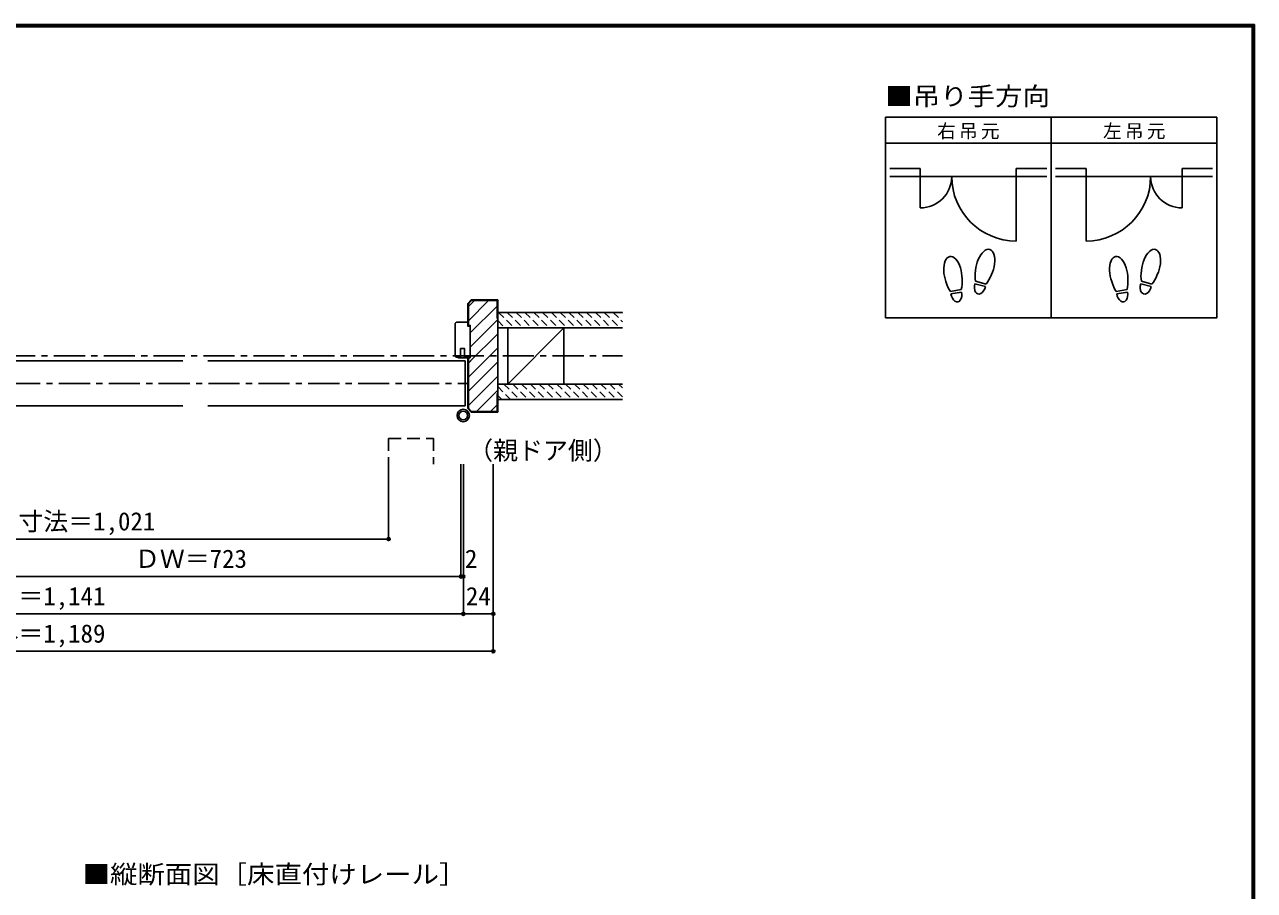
# Model space of a CAD drawing. Units: millimetres at full size, sheet at 1:5; details may follow other scales. Extents: x -973 to 977, y -718 to 696.
# Drawn here: x -10 to 977, y 1 to 696 of the extents above; entities that cross this region are included whole.
import ezdxf
from ezdxf.enums import TextEntityAlignment as Align

# ---------------------------------------------------------------- set-up
doc = ezdxf.new("R2010")
doc.units = ezdxf.units.MM
doc.header["$LTSCALE"] = 5
doc.header["$PDMODE"] = 32
doc.header["$PDSIZE"] = 2.5
for name, pattern in [('CHAIN1', [8, 5, -1, 1, -1]), ('DASHED1', [1.8, 1.2, -0.6]), ('DASHED2', [3, 2, -1])]:
    doc.linetypes.add(name, pattern=pattern)
for name, color, linetype in [('0-0_補助線', 4, 'Continuous'), ('0-1_通り芯', 4, 'CHAIN1'), ('0-3_仕上げ', 7, 'Continuous'), ('0-4_枠', 3, 'Continuous'), ('0-6_扉', 6, 'Continuous'), ('0-8_戸当り', 3, 'Continuous'), ('0-A_文字', 7, 'Continuous'), ('0-B_寸法', 7, 'Continuous'), ('0-C_ハッチ', 4, 'DASHED1'), ('F-1_枠', 6, 'Continuous')]:
    doc.layers.add(name, color=color, linetype=linetype)
doc.styles.add('ＭＳ ゴシック', font='')
doc.styles.get('ＭＳ ゴシック').set_extended_font_data('MS Gothic')

# ---------------------------------------------------------------- blocks, each defined once
blk = doc.blocks.new('02')
at = {"layer": '0-0_補助線', "color": 7}
for p, q in [((-4.998, -10.239), (-4.998, 14.761)), ((5.802, 17.761), (-3.198, 17.761)), ((6.802, 16.761), (6.802, -9.239)), ((2.702, -3.239), (2.702, -10.239)), ((-4.998, -10.239), (-0.698, -10.239)), ((5.802, -10.239), (2.702, -10.239)), ((5.002, -10.239), (4.402, -10.839))]:
    blk.add_line(p, q, dxfattribs=at)
for points in [[(-4.998, 14.761), (-3.198, 14.761), (-3.198, 17.761)], [(2.702, -3.239), (-0.698, -3.239), (-0.698, -10.239)], [(-3.469, -10.239), (-2.869, -10.839), (4.402, -10.839)]]:
    blk.add_lwpolyline(points, dxfattribs=at)
for centre, start, end in [((5.802, 16.761), 0, 90), ((5.802, -9.239), 270, 0)]:
    blk.add_arc(centre, 1, start, end, dxfattribs=at)

msp = doc.modelspace()

# ---------------------------------------------------------------- linework, layer by layer
at = {"layer": '0-0_補助線', "color": 3}
msp.add_line((345.653, 428.498), (347.654, 428.498), dxfattribs=at)
msp.add_lwpolyline([(347.654, 428.498), (347.654, 454.498), (345.653, 454.498)], dxfattribs=at)
at = {"layer": '0-0_補助線', "color": 7}
for radius in [5, 3.5]:
    msp.add_circle((342.025, 382.283), radius, dxfattribs=at)
at = {"layer": '0-1_通り芯'}
for p, q in [((-466.347, 430), (469.653, 430)), ((-342.347, 408), (345.653, 408))]:
    msp.add_line(p, q, dxfattribs=at)
at = {"layer": '0-3_仕上げ', "color": 2}
for p, q in [((469.653, 465), (369.653, 465)), ((469.653, 452.5), (369.653, 452.5)), ((469.653, 407.5), (369.653, 407.5)), ((469.653, 395), (369.653, 395))]:
    msp.add_line(p, q, dxfattribs=at)
at = {"layer": '0-3_仕上げ', "color": 3}
for p, q in [((377.653, 452.5), (377.653, 407.5)), ((422.653, 452.5), (422.653, 407.5))]:
    msp.add_line(p, q, dxfattribs=at)
at = {"layer": '0-3_仕上げ'}
msp.add_line((422.653, 452.5), (377.653, 407.5), dxfattribs=at)
at = {"layer": '0-4_枠'}
for p, q in [((348.481, 475), (345.653, 472.172)), ((348.689, 474.5), (346.153, 471.964)), ((348.689, 474.5), (369.153, 474.5)), ((369.153, 460), (369.153, 474.5)), ((345.653, 472.172), (345.653, 454.5)), ((346.153, 471.964), (346.153, 454.5)), ((369.153, 460), (369.653, 460)), ((345.653, 387.828), (345.653, 428.5)), ((346.153, 388.036), (346.153, 428.5)), ((369.153, 400), (369.153, 385.5)), ((369.153, 400), (369.653, 400)), ((346.153, 388.036), (348.689, 385.5)), ((348.689, 385.5), (369.153, 385.5))]:
    msp.add_line(p, q, dxfattribs=at)
for points in [[(348.481, 475), (369.653, 475), (369.653, 385)], [(345.653, 387.828), (348.481, 385), (369.653, 385)]]:
    msp.add_lwpolyline(points, dxfattribs=at)
at = {"layer": '0-6_扉'}
for p, q in [((64.616, 426), (-89.384, 426)), ((0.153, 426), (117.135, 426)), ((137.135, 426), (343.653, 426)), ((343.653, 426), (343.653, 390)), ((64.616, 390), (-89.384, 390)), ((0.153, 390), (117.135, 390)), ((137.135, 390), (343.653, 390))]:
    msp.add_line(p, q, dxfattribs=at)
at = {"layer": '0-6_扉', "linetype": 'DASHED2'}
msp.add_line((282.158, 363.881), (282.158, 343.157), dxfattribs=at)
msp.add_lwpolyline([(282.158, 363.881), (318.158, 363.881), (318.158, 343.157)], dxfattribs=at)
at = {"layer": '0-8_戸当り', "color": 2}
for p, q in [((708.639, 580.308), (684.139, 580.308)), ((684.139, 574.008), (810.139, 574.008)), ((708.639, 580.308), (708.639, 548.808)), ((785.639, 580.308), (810.139, 580.308)), ((785.639, 580.308), (785.639, 522.208)), ((841.639, 580.308), (817.139, 580.308)), ((943.139, 574.008), (817.139, 574.008)), ((841.639, 580.308), (841.639, 522.208)), ((918.639, 580.308), (943.139, 580.308)), ((918.639, 580.308), (918.639, 548.808))]:
    msp.add_line(p, q, dxfattribs=at)
at = {"layer": '0-8_戸当り'}
for p, q in [((760.924, 485.706), (752.444, 487.978)), ((761.468, 487.735), (752.987, 490.007)), ((893.924, 485.706), (885.444, 487.978)), ((894.468, 487.735), (885.987, 490.007)), ((741.457, 483.378), (732.811, 481.853)), ((741.822, 481.31), (733.175, 479.785)), ((874.457, 483.378), (865.811, 481.853)), ((874.822, 481.31), (866.175, 479.785))]:
    msp.add_line(p, q, dxfattribs=at)
at = {"layer": '0-8_戸当り', "color": 2}
for centre, radius, start, end in [((708.639, 574.008), 25.2, 270, 0), ((785.639, 574.008), 51.8, 180, 270), ((841.639, 574.008), 51.8, 270, 0), ((918.639, 574.008), 25.2, 180, 270)]:
    msp.add_arc(centre, radius, start, end, dxfattribs=at)
at = {"layer": '0-8_戸当り'}
for centre, major_axis, ratio, start_param, end_param in [((760.713, 501.878), (3.644, 13.601), 0.5, 4.3405914, 8.2257792), ((893.713, 501.878), (3.644, 13.601), 0.5, 4.3405914, 8.2257792), ((734.795, 495.877), (-2.445, 13.867), 0.5, 4.3405914, 8.2257792), ((867.795, 495.877), (-2.445, 13.867), 0.5, 4.3405914, 8.2257792), ((760.609, 501.489), (4.416, 16.48), 0.4, 1.8506333, 2.4428768), ((760.609, 501.489), (4.416, 16.48), 0.4, 3.8403085, 4.432552), ((893.609, 501.489), (4.416, 16.48), 0.4, 1.8506333, 2.4428768), ((893.609, 501.489), (4.416, 16.48), 0.4, 3.8403085, 4.432552), ((734.865, 495.481), (-2.963, 16.802), 0.4, 1.8506333, 2.4428768), ((734.865, 495.481), (-2.963, 16.802), 0.4, 3.8403085, 4.432552), ((756.684, 486.842), (1.894, 7.067), 0.6, 1.5707963, 4.712389), ((867.865, 495.481), (-2.963, 16.802), 0.4, 1.8506333, 2.4428768), ((867.865, 495.481), (-2.963, 16.802), 0.4, 3.8403085, 4.432552), ((889.684, 486.842), (1.894, 7.067), 0.6, 1.5707963, 4.712389), ((737.498, 480.548), (-1.27, 7.205), 0.6, 1.5707963, 4.712389), ((870.498, 480.548), (-1.27, 7.205), 0.6, 1.5707963, 4.712389)]:
    msp.add_ellipse(centre, major_axis=major_axis, ratio=ratio, start_param=start_param, end_param=end_param, dxfattribs=at)
at = {"layer": '0-A_文字', "color": 3}
for p, q in [((680.639, 621.667), (680.639, 460.667)), ((946.639, 621.667), (680.639, 621.667)), ((813.639, 621.667), (813.639, 460.667)), ((680.639, 600.667), (946.639, 600.667))]:
    msp.add_line(p, q, dxfattribs=at)
msp.add_lwpolyline([(946.639, 621.667), (946.639, 460.667), (680.639, 460.667)], dxfattribs=at)
at = {"layer": '0-B_寸法', "color": 4}
for p, q in [((282.158, 283.157), (282.158, 343.157)), ((340.153, 253.157), (340.153, 343.157)), ((342.153, 223.157), (342.153, 343.157)), ((366.153, 193.157), (366.153, 343.157)), ((-281.852, 283.157), (282.158, 283.157)), ((342.153, 253.157), (-342.847, 253.157)), ((366.153, 223.157), (-366.847, 223.157)), ((366.153, 193.157), (-366.847, 193.157))]:
    msp.add_line(p, q, dxfattribs=at)
at = {"layer": '0-B_寸法'}
for p in [(282.158, 283.157), (340.153, 253.157), (342.153, 253.157), (342.153, 223.157), (366.153, 223.157), (366.153, 193.157)]:
    msp.add_point(p, dxfattribs=at)
at = {"layer": '0-C_ハッチ', "linetype": 'Continuous'}
for p, q in [((351.055, 474.5), (346.153, 469.598)), ((362.369, 474.5), (346.153, 458.284)), ((369.153, 469.97), (347.654, 448.471)), ((369.653, 459.157), (347.654, 437.158)), ((369.653, 447.842), (347.654, 425.844)), ((369.653, 436.529), (346.153, 413.029)), ((350.31, 428.5), (346.153, 424.343)), ((369.653, 425.216), (346.153, 401.716)), ((369.653, 413.902), (346.153, 390.402)), ((369.653, 402.588), (352.565, 385.5)), ((369.153, 390.775), (363.878, 385.5))]:
    msp.add_line(p, q, dxfattribs=at)
at = {"layer": '0-C_ハッチ'}
for p, q in [((370.26, 465), (382.76, 452.5)), ((377.331, 465), (389.831, 452.5)), ((384.402, 465), (396.902, 452.5)), ((391.474, 465), (403.974, 452.5)), ((398.545, 465), (411.045, 452.5)), ((405.616, 465), (418.116, 452.5)), ((412.687, 465), (425.187, 452.5)), ((419.758, 465), (432.258, 452.5)), ((426.829, 465), (439.329, 452.5)), ((433.9, 465), (446.4, 452.5)), ((440.971, 465), (453.471, 452.5)), ((448.042, 465), (460.542, 452.5)), ((455.113, 465), (467.613, 452.5)), ((462.184, 465), (469.653, 457.531)), ((469.255, 465), (469.653, 464.602)), ((369.653, 458.536), (375.689, 452.5)), ((369.653, 405.399), (380.052, 395)), ((374.623, 407.5), (387.123, 395)), ((381.694, 407.5), (394.194, 395)), ((388.765, 407.5), (401.265, 395)), ((395.836, 407.5), (408.336, 395)), ((402.908, 407.5), (415.408, 395)), ((409.979, 407.5), (422.479, 395)), ((417.05, 407.5), (429.55, 395)), ((424.121, 407.5), (436.621, 395)), ((431.192, 407.5), (443.692, 395)), ((438.263, 407.5), (450.763, 395)), ((445.334, 407.5), (457.834, 395)), ((452.405, 407.5), (464.905, 395)), ((459.476, 407.5), (469.653, 397.323)), ((466.547, 407.5), (469.653, 404.394)), ((369.653, 398.328), (372.981, 395))]:
    msp.add_line(p, q, dxfattribs=at)
at = {"layer": 'F-1_枠'}
for p, q in [((-973.347, 695.833), (976.653, 695.833)), ((-973.347, 695), (976.653, 695)), ((-973.347, 694.167), (976.653, 694.167)), ((974.986, 695.833), (974.986, -700.833)), ((975.82, 695.833), (975.82, -700.833)), ((976.653, 695.833), (976.653, -700.833))]:
    msp.add_line(p, q, dxfattribs=at)

# ---------------------------------------------------------------- block references
at = {"layer": '0-0_補助線', "xscale": -1}
msp.add_blockref('02', (342.455, 439.237), dxfattribs=at)

# ---------------------------------------------------------------- texts
at = {"layer": '0-A_文字', "style": 'ＭＳ ゴシック', "width": 1.1}
for s, p in [('■吊り手方向', (680.639, 626.667)), ('■縦断面図［床直付けレール］', (36.653, 2.5))]:
    msp.add_text(s, height=14.66, dxfattribs=at).set_placement(p, align=Align.BOTTOM_LEFT)
at = {"layer": '0-A_文字', "style": 'ＭＳ ゴシック'}
msp.add_text('（親ドア側）', height=14.66, dxfattribs=at).set_placement((346, 342.5), align=Align.BOTTOM_LEFT)
at = {"layer": '0-A_文字', "char_height": 11, "attachment_point": 7, "style": 'ＭＳ ゴシック'}
for s, insert in [('\\T1.17;右吊元', (722.139, 603.667)), ('\\T1.17;左吊元', (855.262, 603.667))]:
    msp.add_mtext(s, dxfattribs=dict(at, insert=insert))
at = {"layer": '0-B_寸法', "style": 'ＭＳ ゴシック'}
for s, p in [('有効開口寸法＝1,021', (-94.847, 285.657)), ('ＤＷ＝723', (78.635, 255.657)), ('2', (343.372, 255.657)), ('枠内＝1,141', (-54.847, 225.657)), ('24', (344.153, 225.657)), ('枠外＝1,189', (-54.847, 195.657))]:
    msp.add_text(s, height=14.66, dxfattribs=at).set_placement(p, align=Align.BOTTOM_LEFT)

doc.saveas('drawing.dxf')
